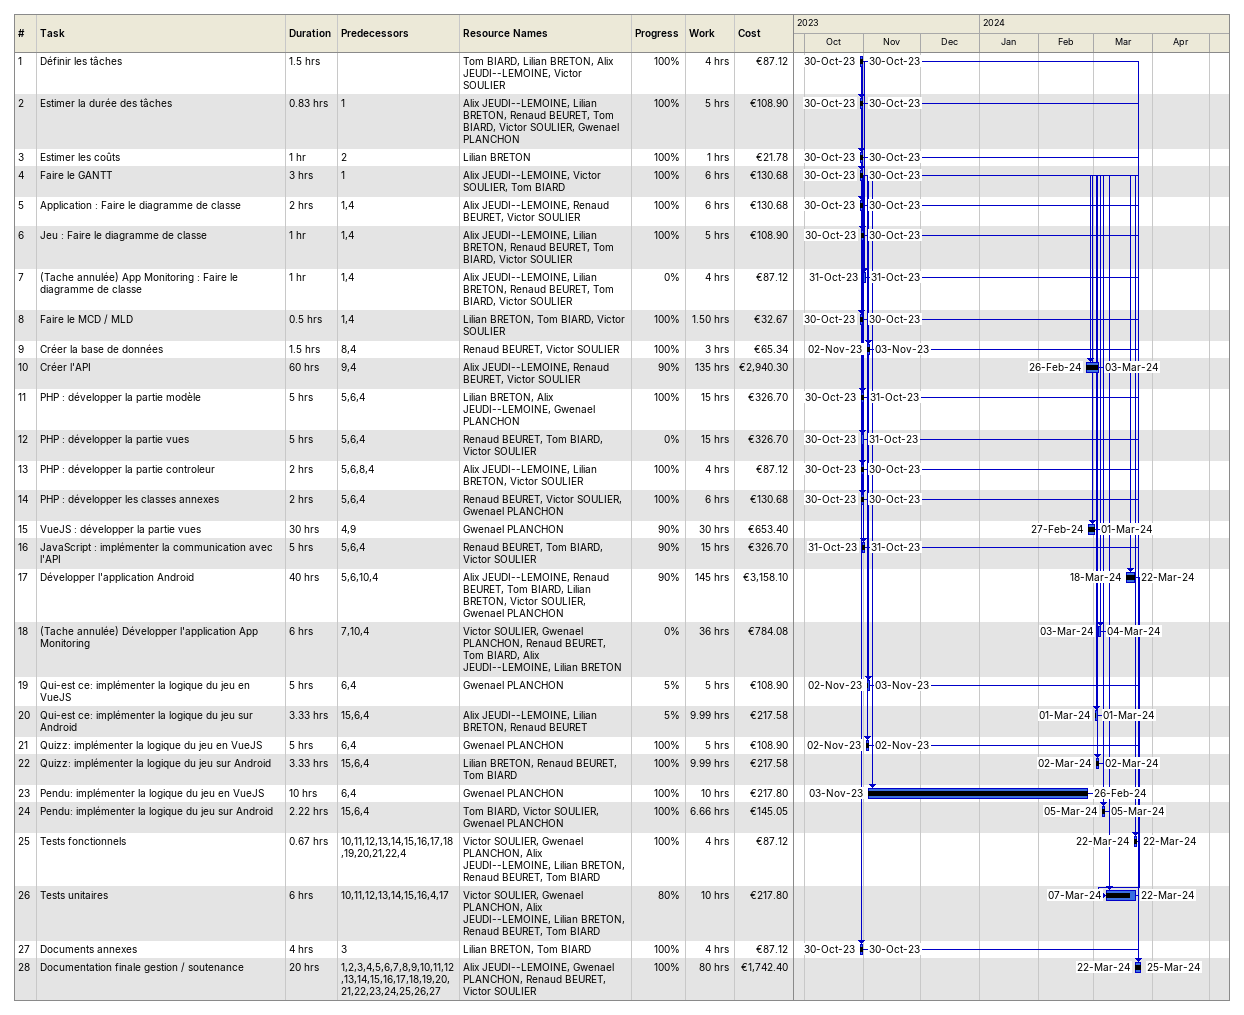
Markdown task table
| ID | Task | Duration | Start | Finish | Predecessors | Resources | % complete | Work (h) | Cost (€) |
|---|---|---|---|---|---|---|---|---|---|
| 1 | Définir les tâches | 1.5h | 2023-10-30 | 2023-10-30 |  | Tom BIARD, Lilian BRETON, Alix JEUDI--LEMOINE, Victor SOULIER | 100 | 4 | 87.12 |
| 2 | Estimer la durée des tâches | 0.83h | 2023-10-30 | 2023-10-30 | 1 | Alix JEUDI--LEMOINE, Lilian BRETON, Renaud BEURET, Tom BIARD, Victor SOULIER, Gwenael PLANCHON | 100 | 5 | 108.90 |
| 3 | Estimer les coûts | 1h | 2023-10-30 | 2023-10-30 | 2 | Lilian BRETON | 100 | 1 | 21.78 |
| 4 | Faire le GANTT | 3h | 2023-10-30 | 2023-10-30 | 1 | Alix JEUDI--LEMOINE, Victor SOULIER, Tom BIARD | 100 | 6 | 130.68 |
| 5 | Application : Faire le diagramme de classe | 2h | 2023-10-30 | 2023-10-30 | 1, 4 | Alix JEUDI--LEMOINE, Renaud BEURET, Victor SOULIER | 100 | 6 | 130.68 |
| 6 | Jeu : Faire le diagramme de classe | 1h | 2023-10-30 | 2023-10-30 | 1, 4 | Alix JEUDI--LEMOINE, Lilian BRETON, Renaud BEURET, Tom BIARD, Victor SOULIER | 100 | 5 | 108.90 |
| 7 | (Tache annulée) App Monitoring : Faire le diagramme de classe | 1h | 2023-10-31 | 2023-10-31 | 1, 4 | Alix JEUDI--LEMOINE, Lilian BRETON, Renaud BEURET, Tom BIARD, Victor SOULIER | 0 | 4 | 87.12 |
| 8 | Faire le MCD / MLD | 0.5h | 2023-10-30 | 2023-10-30 | 1, 4 | Lilian BRETON, Tom BIARD, Victor SOULIER | 100 | 1.50 | 32.67 |
| 9 | Créer la base de données | 1.5h | 2023-11-02 | 2023-11-03 | 8, 4 | Renaud BEURET, Victor SOULIER | 100 | 3 | 65.34 |
| 10 | Créer l'API | 60h | 2024-02-26 | 2024-03-03 | 9, 4 | Alix JEUDI--LEMOINE, Renaud BEURET, Victor SOULIER | 90 | 135 | 2940.30 |
| 11 | PHP : développer la partie modèle | 5h | 2023-10-30 | 2023-10-31 | 5, 6, 4 | Lilian BRETON, Alix JEUDI--LEMOINE, Gwenael PLANCHON | 100 | 15 | 326.70 |
| 12 | PHP : développer la partie vues | 5h | 2023-10-30 | 2023-10-31 | 5, 6, 4 | Renaud BEURET, Tom BIARD, Victor SOULIER | 0 | 15 | 326.70 |
| 13 | PHP : développer la partie controleur | 2h | 2023-10-30 | 2023-10-30 | 5, 6, 8, 4 | Alix JEUDI--LEMOINE, Lilian BRETON, Victor SOULIER | 100 | 4 | 87.12 |
| 14 | PHP : développer les classes annexes | 2h | 2023-10-30 | 2023-10-30 | 5, 6, 4 | Renaud BEURET, Victor SOULIER, Gwenael PLANCHON | 100 | 6 | 130.68 |
| 15 | VueJS : développer la partie vues | 30h | 2024-02-27 | 2024-03-01 | 4, 9 | Gwenael PLANCHON | 90 | 30 | 653.40 |
| 16 | JavaScript : implémenter la communication avec l'API | 5h | 2023-10-31 | 2023-10-31 | 5, 6, 4 | Renaud BEURET, Tom BIARD, Victor SOULIER | 90 | 15 | 326.70 |
| 17 | Développer l'application Android | 40h | 2024-03-18 | 2024-03-22 | 5, 6, 10, 4 | Alix JEUDI--LEMOINE, Renaud BEURET, Tom BIARD, Lilian BRETON, Victor SOULIER, Gwenael PLANCHON | 90 | 145 | 3158.10 |
| 18 | (Tache annulée) Développer l'application App Monitoring | 6h | 2024-03-03 | 2024-03-04 | 7, 10, 4 | Victor SOULIER, Gwenael PLANCHON, Renaud BEURET, Tom BIARD, Alix JEUDI--LEMOINE, Lilian BRETON | 0 | 36 | 784.08 |
| 19 | Qui-est ce: implémenter la logique du jeu en VueJS | 5h | 2023-11-02 | 2023-11-03 | 6, 4 | Gwenael PLANCHON | 5 | 5 | 108.90 |
| 20 | Qui-est ce: implémenter la logique du jeu sur Android | 3.33h | 2024-03-01 | 2024-03-01 | 15, 6, 4 | Alix JEUDI--LEMOINE, Lilian BRETON, Renaud BEURET | 5 | 9.99 | 217.58 |
| 21 | Quizz: implémenter la logique du jeu en VueJS | 5h | 2023-11-02 | 2023-11-02 | 6, 4 | Gwenael PLANCHON | 100 | 5 | 108.90 |
| 22 | Quizz: implémenter la logique du jeu sur Android | 3.33h | 2024-03-02 | 2024-03-02 | 15, 6, 4 | Lilian BRETON, Renaud BEURET, Tom BIARD | 100 | 9.99 | 217.58 |
| 23 | Pendu: implémenter la logique du jeu en VueJS | 10h | 2023-11-03 | 2024-02-26 | 6, 4 | Gwenael PLANCHON | 100 | 10 | 217.80 |
| 24 | Pendu: implémenter la logique du jeu sur Android | 2.22h | 2024-03-05 | 2024-03-05 | 15, 6, 4 | Tom BIARD, Victor SOULIER, Gwenael PLANCHON | 100 | 6.66 | 145.05 |
| 25 | Tests fonctionnels | 0.67h | 2024-03-22 | 2024-03-22 | 10, 11, 12, 13, 14, 15, 16, 17, 18, 19, 20, 21, 22, 4 | Victor SOULIER, Gwenael PLANCHON, Alix JEUDI--LEMOINE, Lilian BRETON, Renaud BEURET, Tom BIARD | 100 | 4 | 87.12 |
| 26 | Tests unitaires | 6h | 2024-03-07 | 2024-03-22 | 10, 11, 12, 13, 14, 15, 16, 4, 17 | Victor SOULIER, Gwenael PLANCHON, Alix JEUDI--LEMOINE, Lilian BRETON, Renaud BEURET, Tom BIARD | 80 | 10 | 217.80 |
| 27 | Documents annexes | 4h | 2023-10-30 | 2023-10-30 | 3 | Lilian BRETON, Tom BIARD | 100 | 4 | 87.12 |
| 28 | Documentation finale gestion / soutenance | 20h | 2024-03-22 | 2024-03-25 | 1, 2, 3, 4, 5, 6, 7, 8, 9, 10, 11, 12, 13, 14, 15, 16, 17, 18, 19, 20, 21, 22, 23, 24, 25, 26, 27 | Alix JEUDI--LEMOINE, Gwenael PLANCHON, Renaud BEURET, Victor SOULIER | 100 | 80 | 1742.40 |
